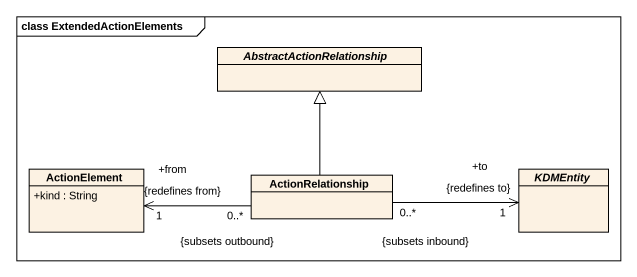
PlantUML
@startuml
mainframe class ExtendedActionElements
hide circle
hide empty members
skinparam classAttributeIconSize 0
abstract class AbstractActionRelationship
class ActionElement {
  +kind : String
}
abstract class KDMEntity
class ActionRelationship
ActionRelationship -up-|> AbstractActionRelationship
ActionRelationship "0..*\n{subsets outbound}" -left-> "+from\n1\n{redefines from}" ActionElement
ActionRelationship "0..*\n{subsets inbound}" -right-> "+to\n1\n{redefines to}" KDMEntity
@enduml
